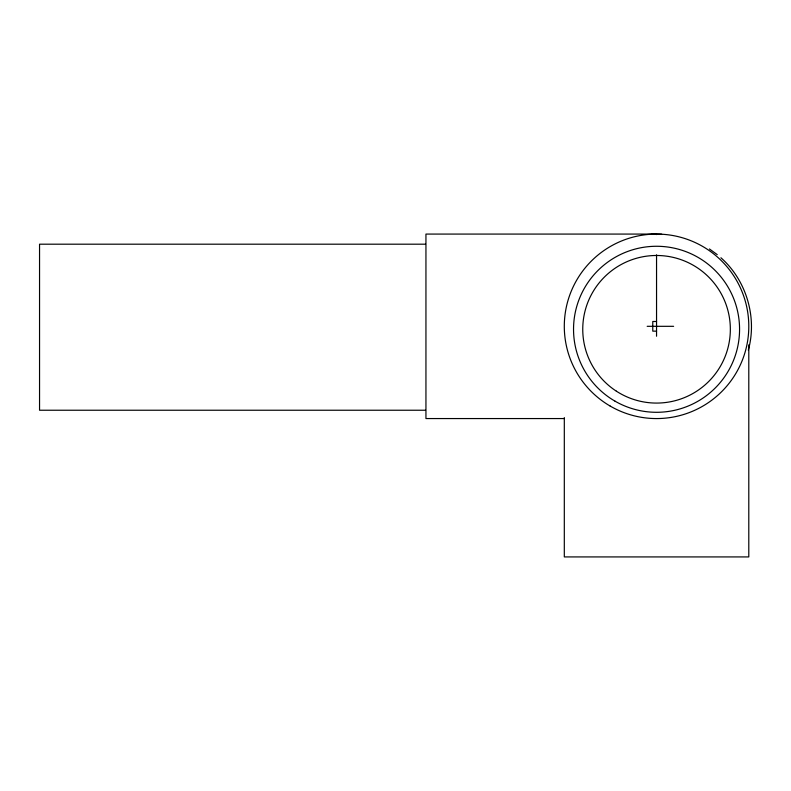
<?xml version="1.0" encoding="UTF-8"?>
<svg xmlns="http://www.w3.org/2000/svg" width="791" height="791" viewBox="0 0 791 791"><rect width="100%" height="100%" fill="white"/><g stroke="black" fill="none" stroke-linecap="round" stroke-linejoin="round"><path stroke-width="1.19" d="M748.306 350.195C757.412 317.448 746.397 280.271 720.927 257.767M651.992 234.185L661.652 234.215M425.538 244.192L39.55 244.192L39.55 410.232L425.538 410.232M656.55 321.492L652.773 321.492L652.763 326.317L652.773 331.142L656.55 331.142M647.176 326.317L673.616 326.317M564.062 418.558L425.944 418.558L425.944 234.077L656.55 234.077L656.55 234.581M709.438 248.957L717.249 254.633M748.79 344.817L748.79 556.923L564.309 556.923L564.309 417.569M656.55 254.811L656.55 336.234M610.187 406.07A92.24 92.24 0 0 0 748.79 326.594A92.24 92.24 0 0 0 610.662 246.298A92.24 92.24 0 0 0 610.187 406.07M616.357 391.169A73.79 73.79 0 0 0 730.241 333.149A73.79 73.79 0 0 0 623.041 263.532A73.79 73.79 0 0 0 616.357 391.169M615.042 401.175A83.015 83.015 0 0 0 739.565 329.283A83.015 83.015 0 0 0 615.042 257.391A83.015 83.015 0 0 0 615.042 401.175"/></g></svg>
